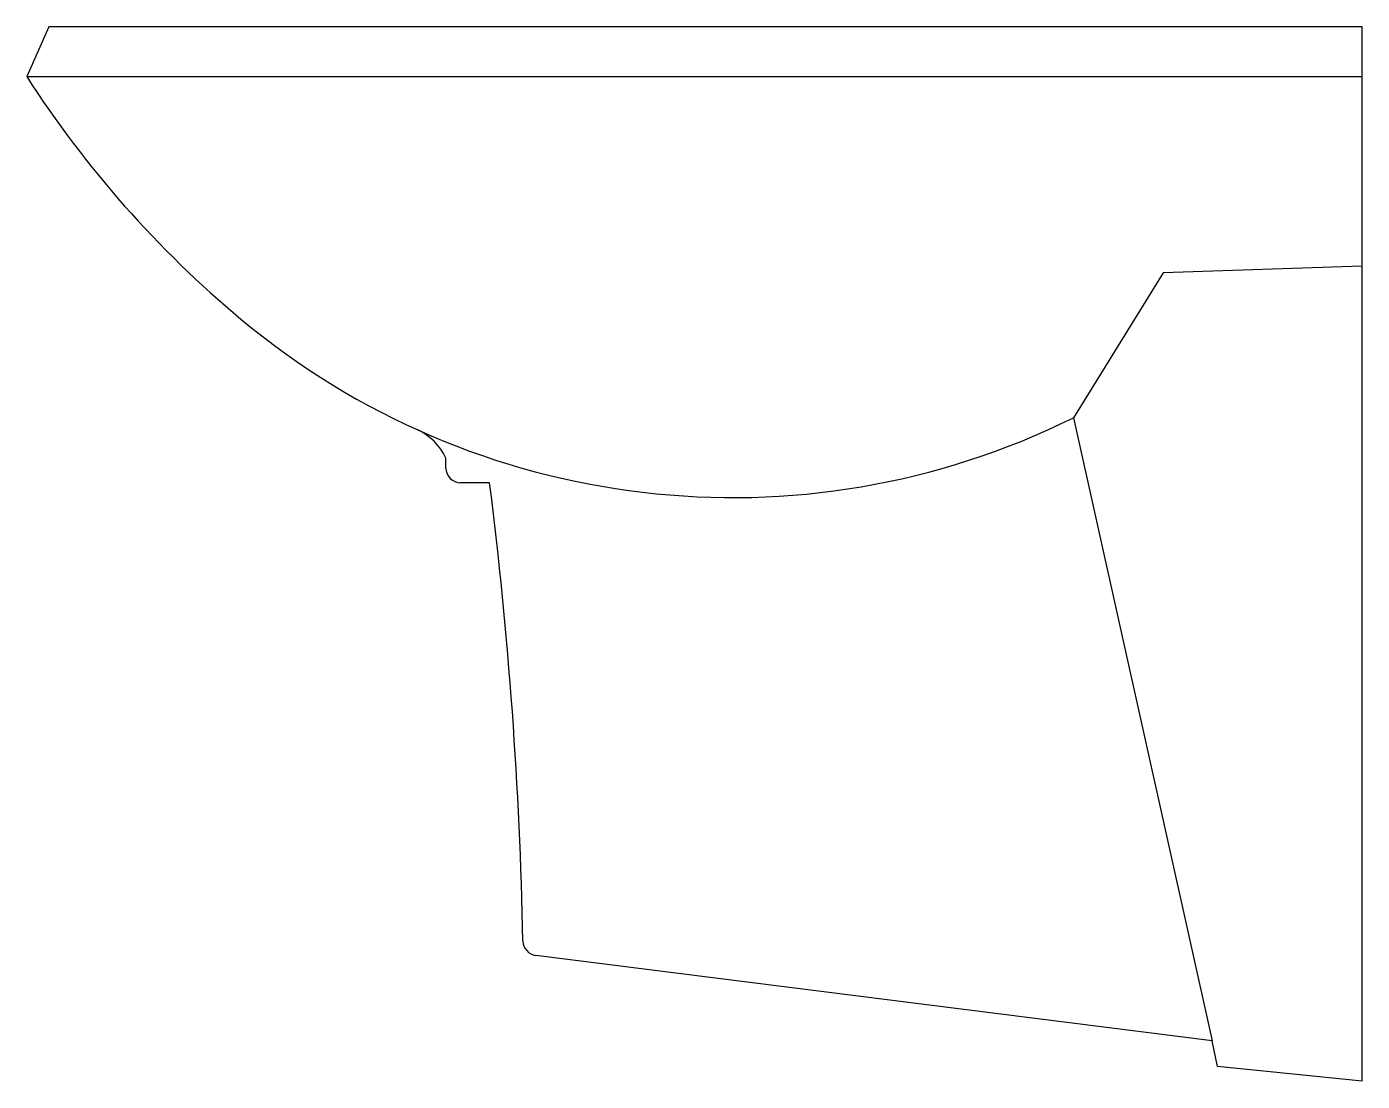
# Model space of a CAD drawing. Header units: millimetres. Extents: x -2915.025 to -2914.575, y 2948.42 to 2948.775.
import ezdxf

# ---------------------------------------------------------------- set-up
doc = ezdxf.new("R2010")
doc.units = ezdxf.units.MM
doc.header["$LTSCALE"] = 10
doc.layers.add('banheiro_louças', color=2, linetype='Continuous')

msp = doc.modelspace()

# ---------------------------------------------------------------- linework, layer by layer
at = {"layer": 'banheiro_louças'}
for p, q in [((-2915.017950804224, 2948.774863313159), (-2915.025414564224, 2948.758057497158)), ((-2914.575414126224, 2948.774863313159), (-2915.017950804224, 2948.774863313159)), ((-2914.575414126224, 2948.419568591159), (-2914.575414126224, 2948.774863313159)), ((-2915.025414564224, 2948.758057497158), (-2914.575414126224, 2948.758057497158)), ((-2914.642542647224, 2948.691984986158), (-2914.672744958224, 2948.643118217159)), ((-2914.575414126224, 2948.694148745159), (-2914.642542647224, 2948.691984986158)), ((-2914.672744958224, 2948.643118217159), (-2914.626008321224, 2948.433198433159)), ((-2914.884153212224, 2948.626181270159), (-2914.884153212224, 2948.629545082159)), ((-2914.869447933224, 2948.621238383158), (-2914.879210325224, 2948.621238383158)), ((-2914.626008321224, 2948.433198433159), (-2914.853902228224, 2948.461986045159)), ((-2914.624150993224, 2948.424511478158), (-2914.626008321224, 2948.433198433159)), ((-2914.575414126224, 2948.419568591159), (-2914.624150993224, 2948.424511478158))]:
    msp.add_line(p, q, dxfattribs=at)
for centre, radius, start, end in [((-2914.721501620224, 2948.953738302158), 0.3614610009999999, 212.7763200000053, 230.1258429999805), ((-2914.787534345224, 2948.874691625159), 0.258462467, 230.1258429999805, 296.3673069999969), ((-2914.902035033224, 2948.621109765159), 0.019771548, 25.25446299999201, 65.69923299998561), ((-2914.879210325224, 2948.626181270159), 0.004942887000000001, 180, 270), ((-2916.320848205224, 2948.438137590159), 1.462904184, 1.122388999975771, 7.190141999982514), ((-2914.853282764224, 2948.466889962159), 0.004942887000000001, 181.1223889999758, 262.8005159999978)]:
    msp.add_arc(centre, radius, start, end, dxfattribs=at)

doc.saveas('drawing.dxf')
